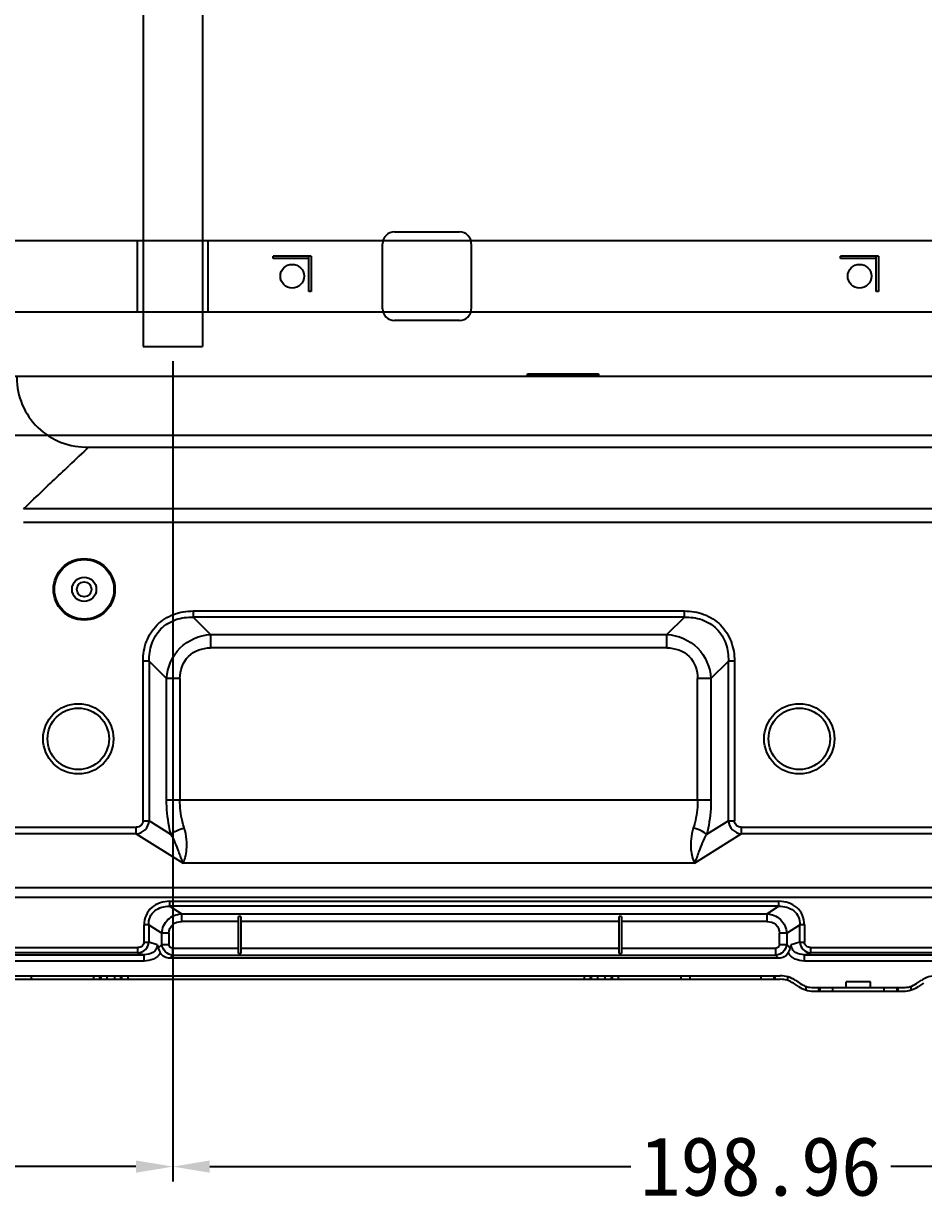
# Model space of a CAD drawing. Header units: millimetres. Extents: x 7835 to 8931, y -815 to 22.
# Drawn here: x 8597 to 8749.3, y -685 to -485 of the extents above; entities that cross this region are included whole.
import ezdxf

# ---------------------------------------------------------------- set-up
doc = ezdxf.new("R2010")
doc.units = ezdxf.units.MM
doc.header["$LTSCALE"] = 46.255
doc.header["$PDMODE"] = 3
doc.header["$PDSIZE"] = 0.3125
doc.layers.get('0').update_dxf_attribs({"linetype": 'CONTINUOUS'})
doc.layers.get('Defpoints').update_dxf_attribs({"linetype": 'CONTINUOUS'})
doc.styles.get("Standard").update_dxf_attribs({"font": 'simfang.ttf'})
doc.dimstyles.new('001', dxfattribs={"dimscale": 2.5, "dimtxt": 4, "dimasz": 2.5, "dimexe": 1, "dimexo": 1, "dimgap": 0.5, "dimtad": 0, "dimzin": 0, "dimdsep": 46, "dimtxsty": 'Standard', "dimcen": 0, "dimclrd": 2, "dimclre": 2, "dimclrt": 5, "dimadec": 0, "dimazin": 0, "dimtp": 0.01, "dimtm": 0.01, "dimtfac": 1, "dimtofl": 0, "dimtmove": 0, "dimatfit": 3, "dimldrblk": 'CLOSED', "dimfxl": 1, "dimtolj": 1, "dimtzin": 0, "dimarcsym": 0})

# ---------------------------------------------------------------- blocks, each defined once
blk = doc.blocks.new('02')
at = {"color": 1}
for p, q in [((8139.28, -125.82), (8139.28, -539.62)), ((8149.28, -125.82), (8149.28, -539.62)), ((8139.28, -539.62), (8149.28, -539.62))]:
    blk.add_line(p, q, dxfattribs=at)
at = {"color": 2}
blk.add_line((8139.28, -539.62), (8139.28, -539.62), dxfattribs=at)
blk.add_line((8139.28, -539.62), (8139.28, -539.62), dxfattribs=at)
blk = doc.blocks.new('A$C61f20c2e')
at = {"color": 3, "linetype": 'Continuous'}
for p, q in [((742.5, 15), (753.5, 15)), ((932.5, 13.5), (473.5, 13.5)), ((699, 1.5), (699, 13.5)), ((711, 1.5), (711, 13.5)), ((740.5, 2), (740.5, 13)), ((755.5, 13), (755.5, 2)), ((473.5, 1.5), (932, 1.5)), ((753.5, 0), (742.5, 0))]:
    blk.add_line(p, q, dxfattribs=at)
for centre, start, end in [((742.5, 13), 90, 180), ((753.5, 13), 0, 90), ((742.5, 2), 180, 270), ((753.5, 2), 270, 0)]:
    blk.add_arc(centre, 2, start, end, dxfattribs=at)
blk = doc.blocks.new('001')
at = {"color": 1, "linetype": 'Continuous'}
for p, q in [((7927.68, -110.82), (8838.88, -110.82)), ((7927.68, -120.82), (8838.88, -120.82))]:
    blk.add_line(p, q, dxfattribs=at)
blk = doc.blocks.new('*D430')
at = {"color": 2, "lineweight": -2, "transparency": 16777216}
for p, q in [((8622.28, -542.12), (8622.28, -680.92)), ((8821.24, -542.12), (8821.24, -680.92)), ((8628.53, -678.42), (8699.76, -678.42)), ((8814.99, -678.42), (8743.75, -678.42))]:
    blk.add_line(p, q, dxfattribs=at)
at = {"color": 2, "transparency": 16777216}
for points in [[(8628.53, -677.38), (8628.53, -679.46), (8622.28, -678.42)], [(8814.99, -677.38), (8814.99, -679.46), (8821.24, -678.42)]]:
    blk.add_solid(points, dxfattribs=at)
at = {"layer": 'Defpoints', "color": 0, "transparency": 16777216}
for p in [(8622.28, -539.62), (8821.24, -539.62), (8622.28, -678.42)]:
    blk.add_point(p, dxfattribs=at)
at = {"color": 5, "transparency": 16777216, "insert": (8721.76, -678.42), "char_height": 10, "attachment_point": 5}
blk.add_mtext('\\A1;198.96', dxfattribs=at)
blk = doc.blocks.new('_CLOSED')
at = {"color": 0, "linetype": 'ByBlock'}
for p, q in [((0, 0), (-1, 0.167)), ((-1, 0.167), (-1, -0.167)), ((-1, -0.167), (0, 0)), ((-1, 0), (0, 0))]:
    blk.add_line(p, q, dxfattribs=at)
blk = doc.blocks.new('*D431')
at = {"color": 2, "lineweight": -2, "transparency": 16777216}
for p, q in [((8406.78, -542.12), (8406.78, -680.92)), ((8622.28, -542.12), (8622.28, -680.92)), ((8413.03, -678.42), (8492.08, -678.42)), ((8616.03, -678.42), (8536.98, -678.42))]:
    blk.add_line(p, q, dxfattribs=at)
at = {"color": 2, "transparency": 16777216}
for points in [[(8413.03, -677.38), (8413.03, -679.46), (8406.78, -678.42)], [(8616.03, -677.38), (8616.03, -679.46), (8622.28, -678.42)]]:
    blk.add_solid(points, dxfattribs=at)
at = {"layer": 'Defpoints', "color": 0, "transparency": 16777216}
for p in [(8406.78, -539.62), (8622.28, -539.62), (8406.78, -678.42)]:
    blk.add_point(p, dxfattribs=at)
at = {"color": 5, "transparency": 16777216, "insert": (8514.53, -678.42), "char_height": 10, "attachment_point": 5}
blk.add_mtext('\\A1;215.50', dxfattribs=at)

msp = doc.modelspace()

# ---------------------------------------------------------------- linework, layer by layer
at = {"color": 7, "linetype": 'Continuous'}
for p, q in [((8645.675, -524.32), (8639.275, -524.32)), ((8639.275, -524.72), (8639.275, -524.32)), ((8645.275, -524.72), (8639.275, -524.72)), ((8645.275, -530.32), (8645.275, -524.32)), ((8645.675, -524.32), (8645.675, -530.32)), ((8741.675, -524.32), (8735.275, -524.32)), ((8735.275, -524.72), (8735.275, -524.32)), ((8741.275, -524.72), (8735.275, -524.72)), ((8741.275, -530.32), (8741.275, -524.32)), ((8741.675, -524.32), (8741.675, -530.32)), ((8645.675, -530.32), (8645.275, -530.32)), ((8741.675, -530.32), (8741.275, -530.32)), ((8682.275, -544.22), (8694.275, -544.22)), ((8682.275, -544.62), (8682.275, -544.22)), ((8694.275, -544.62), (8682.275, -544.62)), ((8694.275, -544.22), (8694.275, -544.62)), ((8608.029, -556.637), (8762.786, -556.637)), ((8604.005, -560.462), (8604.737, -559.766)), ((8762.786, -567.084), (8597.029, -567.084)), ((8762.794, -569.38), (8597.029, -569.379)), ((8625.723, -584.381), (8708.828, -584.381)), ((8625.723, -584.381), (8625.723, -585.42)), ((8708.828, -585.42), (8625.723, -585.42)), ((8628.668, -588.364), (8625.723, -585.42)), ((8708.828, -585.42), (8705.883, -588.364)), ((8708.828, -585.42), (8708.828, -584.381)), ((8628.668, -588.364), (8705.883, -588.364)), ((8628.668, -588.364), (8628.668, -590.616)), ((8705.883, -590.616), (8705.883, -588.364)), ((8705.883, -590.616), (8628.668, -590.616)), ((8618.275, -592.868), (8617.236, -592.868)), ((8617.236, -619.901), (8617.236, -592.868)), ((8618.275, -592.868), (8621.22, -595.812)), ((8618.275, -592.868), (8618.275, -619.901)), ((8713.331, -595.812), (8716.275, -592.868)), ((8717.315, -592.868), (8716.275, -592.868)), ((8716.275, -619.901), (8716.275, -592.868)), ((8717.315, -592.868), (8717.315, -619.901)), ((8623.472, -595.812), (8621.22, -595.812)), ((8621.22, -616.365), (8621.22, -595.812)), ((8623.472, -595.812), (8623.472, -616.365)), ((8713.331, -595.812), (8711.079, -595.812)), ((8711.079, -616.365), (8711.079, -595.812)), ((8713.331, -595.812), (8713.331, -616.365)), ((8621.22, -616.365), (8713.331, -616.365)), ((8617.236, -619.901), (8618.275, -619.901)), ((8621.962, -622.225), (8618.275, -619.901)), ((8716.275, -619.901), (8712.589, -622.225)), ((8716.275, -619.901), (8717.315, -619.901)), ((8554.783, -620.959), (8616.088, -620.959)), ((8616.088, -622.087), (8616.088, -620.959)), ((8718.463, -620.959), (8773.872, -620.959)), ((8718.463, -620.959), (8718.463, -622.087)), ((8616.088, -622.087), (8554.783, -622.087)), ((8616.088, -622.087), (8624.004, -627.078)), ((8710.547, -627.078), (8718.463, -622.087)), ((8773.872, -622.087), (8718.463, -622.087)), ((8710.547, -627.078), (8624.004, -627.078)), ((7964.223, -631.196), (8802.328, -631.196)), ((8802.328, -632.887), (7964.223, -632.887)), ((8621.717, -633.518), (8724.834, -633.518)), ((8621.717, -633.518), (8621.717, -634.363)), ((8724.834, -634.363), (8724.834, -633.518)), ((8724.834, -634.363), (8621.717, -634.363)), ((8623.73, -635.632), (8621.717, -634.363)), ((8623.73, -635.632), (8722.821, -635.632)), ((8623.73, -635.632), (8623.73, -636.948)), ((8724.834, -634.363), (8722.821, -635.632)), ((8722.821, -636.948), (8722.821, -635.632)), ((8618.189, -637.487), (8617.409, -637.487)), ((8617.409, -640.417), (8617.409, -637.487)), ((8618.189, -637.487), (8620.412, -638.889)), ((8618.189, -637.487), (8618.189, -640.417)), ((8633.375, -636.948), (8623.73, -636.948)), ((8633.775, -636.082), (8633.375, -636.082)), ((8633.375, -642.324), (8633.375, -636.082)), ((8633.775, -636.082), (8633.775, -642.324)), ((8697.775, -636.948), (8633.775, -636.948)), ((8698.175, -636.082), (8697.775, -636.082)), ((8697.775, -642.324), (8697.775, -636.082)), ((8698.175, -636.082), (8698.175, -642.324)), ((8722.821, -636.948), (8698.175, -636.948)), ((8726.139, -638.889), (8728.362, -637.487)), ((8729.141, -637.487), (8728.362, -637.487)), ((8728.362, -640.417), (8728.362, -637.487)), ((8729.141, -637.487), (8729.141, -640.417)), ((8621.624, -638.889), (8620.412, -638.889)), ((8620.412, -640.852), (8620.412, -638.889)), ((8621.624, -638.889), (8621.624, -640.852)), ((8726.139, -638.889), (8724.927, -638.889)), ((8724.927, -640.852), (8724.927, -638.889)), ((8726.139, -638.889), (8726.139, -640.852)), ((8555.196, -641.344), (8616.355, -641.344)), ((8616.355, -642.23), (8616.355, -641.344)), ((8617.409, -640.417), (8618.189, -640.417)), ((8619.632, -640.858), (8618.189, -640.417)), ((8620.412, -640.852), (8619.815, -641.448)), ((8620.412, -640.852), (8621.624, -640.852)), ((8622.23, -641.458), (8633.375, -641.458)), ((8622.23, -641.458), (8622.23, -642.67)), ((8633.775, -641.458), (8697.775, -641.458)), ((8698.175, -641.458), (8724.321, -641.458)), ((8724.321, -642.67), (8724.321, -641.458)), ((8724.927, -640.852), (8726.139, -640.852)), ((8726.736, -641.448), (8726.139, -640.852)), ((8728.362, -640.417), (8726.919, -640.858)), ((8728.362, -640.417), (8729.141, -640.417)), ((8730.196, -641.344), (8796.355, -641.344)), ((8730.196, -641.344), (8730.196, -642.23)), ((8554.129, -642.556), (8617.421, -642.556)), ((8617.422, -643.639), (8554.129, -643.639)), ((8616.355, -642.23), (8555.196, -642.23)), ((8616.355, -642.23), (8617.421, -642.556)), ((8617.422, -643.639), (8617.422, -642.556)), ((8621.768, -643.132), (8622.23, -642.67)), ((8724.782, -643.132), (8621.768, -643.132)), ((8724.321, -642.67), (8622.23, -642.67)), ((8633.375, -642.324), (8633.775, -642.324)), ((8697.775, -642.324), (8698.175, -642.324)), ((8724.321, -642.67), (8724.782, -643.132)), ((8729.129, -642.556), (8730.196, -642.23)), ((8729.129, -642.556), (8797.421, -642.556)), ((8729.129, -643.639), (8729.129, -642.556)), ((8797.422, -643.639), (8729.129, -643.639)), ((8796.355, -642.23), (8730.196, -642.23)), ((8581.487, -646.12), (8725.064, -646.12)), ((8581.487, -646.72), (8725.064, -646.72)), ((8598.275, -646.12), (8598.275, -646.72)), ((8608.907, -646.72), (8608.907, -646.12)), ((8609.892, -646.12), (8609.892, -646.72)), ((8610.13, -646.72), (8610.13, -646.12)), ((8611.115, -646.12), (8611.115, -646.72)), ((8612.436, -646.72), (8612.436, -646.12)), ((8613.421, -646.12), (8613.421, -646.72)), ((8613.659, -646.72), (8613.659, -646.12)), ((8614.644, -646.12), (8614.644, -646.72)), ((8691.907, -646.72), (8691.907, -646.12)), ((8692.892, -646.12), (8692.892, -646.72)), ((8693.13, -646.72), (8693.13, -646.12)), ((8694.115, -646.12), (8694.115, -646.72)), ((8695.436, -646.72), (8695.436, -646.12)), ((8696.421, -646.12), (8696.421, -646.72)), ((8696.659, -646.72), (8696.659, -646.12)), ((8697.644, -646.12), (8697.644, -646.72)), ((8708.275, -646.72), (8708.275, -646.12)), ((8709.775, -646.12), (8709.775, -646.72)), ((8721.822, -646.72), (8721.822, -646.12)), ((8723.943, -646.12), (8723.943, -646.72)), ((8724.186, -646.72), (8724.186, -646.12)), ((8726.307, -646.291), (8726.307, -646.918)), ((8728.117, -647.947), (8727.283, -647.392)), ((8727.616, -646.892), (8728.449, -647.448)), ((8729.426, -648.549), (8729.426, -647.922)), ((8740.325, -647.12), (8736.225, -647.12)), ((8736.225, -648.12), (8736.225, -647.12)), ((8740.325, -648.12), (8740.325, -647.12)), ((8747.125, -647.922), (8747.125, -648.549)), ((8748.101, -647.448), (8748.935, -646.892)), ((8749.268, -647.392), (8748.434, -647.947)), ((8730.668, -648.12), (8745.883, -648.12)), ((8730.668, -648.72), (8745.883, -648.72)), ((8731.547, -648.12), (8731.547, -648.72)), ((8731.79, -648.72), (8731.79, -648.12)), ((8733.911, -648.12), (8733.911, -648.72)), ((8742.64, -648.72), (8742.64, -648.12)), ((8744.761, -648.12), (8744.761, -648.72)), ((8745.004, -648.72), (8745.004, -648.12))]:
    msp.add_line(p, q, dxfattribs=at)
at = {"color": 7, "true_color": 0xffffff}
for centre in [(8642.475, -527.72), (8738.475, -527.72)]:
    msp.add_circle(centre, 2, dxfattribs=at)
at = {"color": 7, "linetype": 'Continuous'}
for centre, radius in [((8607.275, -580.72), 5.211), ((8607.275, -580.72), 5.038), ((8607.275, -580.72), 2.05), ((8607.275, -580.72), 1.25), ((8606.275, -606.02), 5.95), ((8606.275, -606.02), 5.2), ((8728.275, -606.02), 5.95), ((8728.275, -606.02), 5.2)]:
    msp.add_circle(centre, radius, dxfattribs=at)
for centre, radius, start, end in [((8607.65, -544.852), 11.79, 180.09174, 271.84272), ((8725.064, -650.72), 4.6, 56.30993, 90), ((8725.064, -650.72), 4, 56.30993, 90), ((8730.668, -644.12), 4.6, 236.30993, 270), ((8730.668, -644.12), 4, 236.30993, 270), ((8745.883, -644.12), 4, 270, 303.69007), ((8745.883, -644.12), 4.6, 270, 303.69007), ((8751.487, -650.72), 4.6, 90, 123.69007)]:
    msp.add_arc(centre, radius, start, end, dxfattribs=at)
for points in [[(8608.029, -556.637), (8606.926, -557.674), (8605.833, -558.721), (8604.737, -559.766)], [(8619.632, -640.858), (8619.704, -641.051), (8619.766, -641.248), (8619.815, -641.448)], [(8619.815, -641.448), (8619.885, -641.734), (8620.037, -641.994), (8620.179, -642.252)], [(8726.372, -642.253), (8726.514, -641.995), (8726.666, -641.734), (8726.736, -641.448)], [(8726.736, -641.448), (8726.785, -641.248), (8726.847, -641.051), (8726.919, -640.858)]]:
    msp.add_open_spline(points, degree=3, dxfattribs=at)
for points, knots in [([(8597.029, -567.084), (8597.499, -566.644), (8599.81, -564.421), (8602.132, -562.21), (8604.005, -560.462)], [0, 0, 0, 0, 0.200804, 1, 1, 1, 1]), ([(8617.236, -592.868), (8617.236, -591.751), (8617.592, -589.494), (8619.424, -586.569), (8622.349, -584.736), (8624.607, -584.381), (8625.723, -584.381)], [0, 0, 0, 0, 0.2502707, 0.5000023, 0.7497352, 1, 1, 1, 1]), ([(8618.275, -592.868), (8618.249, -591.878), (8618.501, -589.866), (8620.09, -587.234), (8622.722, -585.646), (8624.733, -585.393), (8625.723, -585.42)], [0, 0, 0, 0, 0.2502973, 0.5000008, 0.7497043, 1, 1, 1, 1]), ([(8708.828, -584.381), (8709.944, -584.381), (8712.202, -584.736), (8715.127, -586.569), (8716.959, -589.494), (8717.315, -591.751), (8717.315, -592.868)], [0, 0, 0, 0, 0.2502707, 0.5000023, 0.7497352, 1, 1, 1, 1]), ([(8708.828, -585.42), (8709.818, -585.393), (8711.829, -585.646), (8714.461, -587.234), (8716.049, -589.866), (8716.302, -591.878), (8716.275, -592.868)], [0, 0, 0, 0, 0.2502973, 0.5000008, 0.7497043, 1, 1, 1, 1]), ([(8621.22, -595.812), (8621.341, -593.933), (8622.933, -590.076), (8626.789, -588.485), (8628.668, -588.364)], [0, 0, 0, 0, 0.5000617, 1, 1, 1, 1]), ([(8705.883, -588.364), (8707.763, -588.485), (8711.619, -590.077), (8713.21, -593.933), (8713.331, -595.812)], [0, 0, 0, 0, 0.5000617, 1, 1, 1, 1]), ([(8623.472, -595.812), (8623.472, -594.473), (8624.445, -591.589), (8627.329, -590.616), (8628.668, -590.616)], [0, 0, 0, 0, 0.4999947, 1, 1, 1, 1]), ([(8705.883, -590.616), (8707.222, -590.616), (8710.106, -591.589), (8711.079, -594.473), (8711.079, -595.812)], [0, 0, 0, 0, 0.4999947, 1, 1, 1, 1]), ([(8621.962, -622.225), (8621.84, -621.767), (8621.401, -619.844), (8621.22, -617.863), (8621.22, -616.365)], [0, 0, 0, 0, 0.240415, 1, 1, 1, 1]), ([(8624.214, -621.137), (8624.093, -620.767), (8623.656, -619.214), (8623.472, -617.59), (8623.472, -616.365)], [0, 0, 0, 0, 0.240805, 1, 1, 1, 1]), ([(8711.079, -616.365), (8711.079, -616.781), (8711.017, -618.393), (8710.709, -619.998), (8710.337, -621.137)], [0, 0, 0, 0, 0.257463, 1, 1, 1, 1]), ([(8713.331, -616.365), (8713.331, -616.873), (8713.269, -618.844), (8712.965, -620.81), (8712.589, -622.225)], [0, 0, 0, 0, 0.257449, 1, 1, 1, 1]), ([(8617.236, -619.901), (8617.236, -620.183), (8616.978, -620.782), (8616.372, -620.959), (8616.088, -620.959)], [0, 0, 0, 0, 0.498114, 1, 1, 1, 1]), ([(8616.088, -622.087), (8616.633, -622.043), (8617.736, -621.556), (8618.234, -620.452), (8618.275, -619.901)], [0, 0, 0, 0, 0.4977777, 1, 1, 1, 1]), ([(8716.275, -619.901), (8716.315, -620.452), (8716.817, -621.553), (8717.918, -622.046), (8718.463, -622.087)], [0, 0, 0, 0, 0.5022954, 1, 1, 1, 1]), ([(8718.463, -620.959), (8718.179, -620.959), (8717.573, -620.782), (8717.315, -620.183), (8717.315, -619.901)], [0, 0, 0, 0, 0.5019748, 1, 1, 1, 1]), ([(8621.962, -622.225), (8622.22, -621.951), (8622.959, -621.504), (8623.759, -621.236), (8624.214, -621.137)], [0, 0, 0, 0, 0.4472352, 1, 1, 1, 1]), ([(8624.004, -627.078), (8624.175, -626.778), (8624.428, -626.004), (8624.663, -624.655), (8624.663, -622.964), (8624.401, -621.764), (8624.214, -621.137)], [0, 0, 0, 0, 0.1704925, 0.3973968, 0.6761838, 1, 1, 1, 1]), ([(8710.337, -621.137), (8709.961, -622.29), (8709.745, -624.35), (8710.193, -626.36), (8710.547, -627.078)], [0, 0, 0, 0, 0.6023821, 1, 1, 1, 1]), ([(8712.589, -622.225), (8712.331, -621.951), (8711.592, -621.504), (8710.791, -621.236), (8710.337, -621.137)], [0, 0, 0, 0, 0.4472351, 1, 1, 1, 1]), ([(8621.962, -622.225), (8622.453, -623.133), (8623.127, -624.761), (8623.698, -626.423), (8624.004, -627.078)], [0, 0, 0, 0, 0.5884063, 1, 1, 1, 1]), ([(8710.547, -627.078), (8710.859, -626.426), (8711.424, -624.762), (8712.087, -623.128), (8712.589, -622.225)], [0, 0, 0, 0, 0.4113529, 1, 1, 1, 1]), ([(8621.717, -633.518), (8620.649, -633.518), (8618.931, -634.054), (8617.624, -635.845), (8617.409, -636.945), (8617.409, -637.487)], [0, 0, 0, 0, 0.4963831, 0.7481134, 1, 1, 1, 1]), ([(8729.141, -637.487), (8729.141, -636.945), (8728.925, -635.844), (8727.619, -634.053), (8725.901, -633.518), (8724.834, -633.518)], [0, 0, 0, 0, 0.2521283, 0.5039356, 1, 1, 1, 1]), ([(8618.189, -637.487), (8618.173, -637.045), (8618.322, -636.138), (8619.422, -634.686), (8620.848, -634.334), (8621.717, -634.363)], [0, 0, 0, 0, 0.2522274, 0.504262, 1, 1, 1, 1]), ([(8620.412, -638.889), (8620.46, -638.058), (8621.21, -636.371), (8622.903, -635.683), (8623.73, -635.632)], [0, 0, 0, 0, 0.500932, 1, 1, 1, 1]), ([(8722.821, -635.632), (8723.648, -635.683), (8725.341, -636.372), (8726.091, -638.059), (8726.139, -638.889)], [0, 0, 0, 0, 0.4991357, 1, 1, 1, 1]), ([(8724.834, -634.363), (8725.703, -634.334), (8727.131, -634.687), (8728.229, -636.14), (8728.377, -637.046), (8728.362, -637.487)], [0, 0, 0, 0, 0.4962312, 0.748047, 1, 1, 1, 1]), ([(8621.624, -638.889), (8621.624, -638.371), (8622.096, -637.272), (8623.208, -636.948), (8623.73, -636.948)], [0, 0, 0, 0, 0.4977677, 1, 1, 1, 1]), ([(8722.821, -636.948), (8723.343, -636.948), (8724.453, -637.273), (8724.927, -638.371), (8724.927, -638.889)], [0, 0, 0, 0, 0.5022123, 1, 1, 1, 1]), ([(8617.409, -640.417), (8617.409, -640.669), (8617.146, -641.195), (8616.61, -641.344), (8616.355, -641.344)], [0, 0, 0, 0, 0.497665, 1, 1, 1, 1]), ([(8616.355, -642.23), (8616.814, -642.212), (8617.76, -641.826), (8618.172, -640.881), (8618.189, -640.417)], [0, 0, 0, 0, 0.4969819, 1, 1, 1, 1]), ([(8619.632, -640.858), (8619.642, -641.119), (8619.517, -641.662), (8618.755, -642.417), (8617.932, -642.577), (8617.421, -642.556)], [0, 0, 0, 0, 0.2533148, 0.5057799, 1, 1, 1, 1]), ([(8622.23, -642.67), (8621.785, -642.603), (8620.922, -642.16), (8620.478, -641.297), (8620.412, -640.852)], [0, 0, 0, 0, 0.5000237, 1, 1, 1, 1]), ([(8622.23, -641.458), (8622.074, -641.458), (8621.739, -641.343), (8621.624, -641.008), (8621.624, -640.852)], [0, 0, 0, 0, 0.5001066, 1, 1, 1, 1]), ([(8724.927, -640.852), (8724.927, -641.008), (8724.812, -641.344), (8724.477, -641.458), (8724.321, -641.458)], [0, 0, 0, 0, 0.5003223, 1, 1, 1, 1]), ([(8726.139, -640.852), (8726.075, -641.297), (8725.628, -642.16), (8724.766, -642.603), (8724.321, -642.67)], [0, 0, 0, 0, 0.4996972, 1, 1, 1, 1]), ([(8729.129, -642.556), (8728.618, -642.575), (8727.795, -642.416), (8727.034, -641.66), (8726.908, -641.119), (8726.919, -640.858)], [0, 0, 0, 0, 0.495089, 0.7473799, 1, 1, 1, 1]), ([(8728.362, -640.417), (8728.379, -640.881), (8728.792, -641.827), (8729.737, -642.212), (8730.196, -642.23)], [0, 0, 0, 0, 0.5032849, 1, 1, 1, 1]), ([(8730.196, -641.344), (8729.94, -641.344), (8729.404, -641.194), (8729.141, -640.669), (8729.141, -640.417)], [0, 0, 0, 0, 0.5032721, 1, 1, 1, 1]), ([(8620.179, -642.252), (8619.892, -642.698), (8619.034, -643.434), (8617.953, -643.624), (8617.422, -643.639)], [0, 0, 0, 0, 0.4990269, 1, 1, 1, 1]), ([(8621.768, -643.132), (8621.453, -643.132), (8620.803, -643.007), (8620.33, -642.527), (8620.179, -642.252)], [0, 0, 0, 0, 0.5010032, 1, 1, 1, 1]), ([(8726.372, -642.253), (8726.221, -642.527), (8725.742, -642.999), (8725.097, -643.132), (8724.782, -643.132)], [0, 0, 0, 0, 0.4991082, 1, 1, 1, 1]), ([(8729.129, -643.639), (8728.598, -643.624), (8727.514, -643.436), (8726.664, -642.695), (8726.372, -642.253)], [0, 0, 0, 0, 0.5009541, 1, 1, 1, 1])]:
    msp.add_open_spline(points, degree=3, knots=knots, dxfattribs=at)

# ---------------------------------------------------------------- block references
at = {"color": 2}
for name, p in [('02', (478, 0)), ('A$C61f20c2e', (7917.275, -535.22)), ('001', (0, -433.8))]:
    msp.add_blockref(name, p, dxfattribs=at)

# ---------------------------------------------------------------- dimensions: what is measured, and where the dimension line sits
for base, p1, p2, picture, middle in [((8406.776, -678.417), (8622.276, -539.62), (8406.776, -539.62), '*D431', (8514.526, -678.417)), ((8622.276, -678.417), (8821.237, -539.62), (8622.276, -539.62), '*D430', (8721.757, -678.417))]:
    dim = msp.add_linear_dim(base=base, p1=p1, p2=p2, dimstyle='001', override={"dimtmove": 1}, dxfattribs=at)
    dim.commit()
    dim.dimension.update_dxf_attribs({"geometry": picture, "text_midpoint": middle})

doc.saveas('drawing.dxf')
